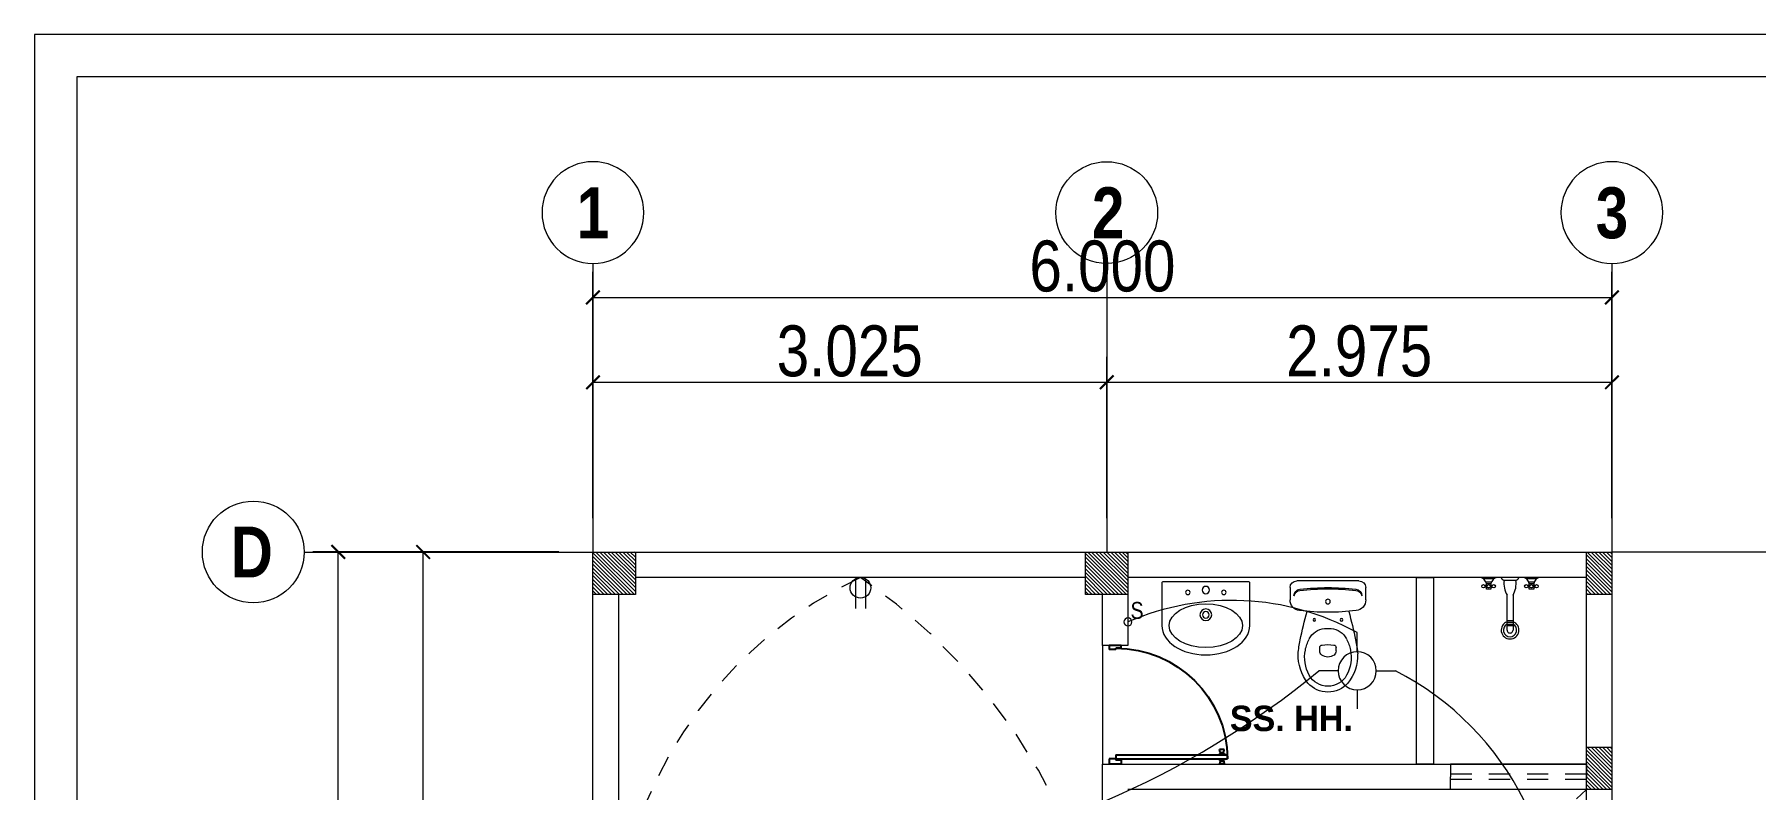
# Model space of a CAD drawing. Header units: millimetres. Extents: x 56 to 215, y 47 to 103.
# Drawn here: x 174.04 to 184.17, y 69.65 to 74.1 of the extents above; entities that cross this region are included whole.
import ezdxf
from ezdxf.enums import TextEntityAlignment as Align

# ---------------------------------------------------------------- set-up
doc = ezdxf.new("R2010")
doc.units = ezdxf.units.MM
doc.linetypes.add('DASHED2', pattern=[0.375, 0.25, -0.125])
doc.linetypes.add('HIDDEN2', pattern=[0.1875, 0.125, -0.0625])
for name, color, linetype, lineweight in [('A_Bloques', 56, 'Continuous', 15), ('A_Ventana', 140, 'Continuous', 9), ('E_Columna', 3, 'Continuous', 25), ('G_Ejes', 253, 'Continuous', 20), ('G_Proyección', 8, 'DASHED2', 15), ('G_Texto', 122, 'Continuous', 20), ('IE_Accesorios', 71, 'Continuous', 20), ('IE_Alumbrado', 31, 'Continuous', 60), ('IE_Interruptor', 230, 'Continuous', 40), ('IE_Tomacorriente', 104, 'DASHED2', 40)]:
    doc.layers.add(name, color=color, linetype=linetype, lineweight=lineweight)
for name, color, linetype in [('A_Puerta', 32, 'Continuous'), ('G_Acotación', 171, 'Continuous'), ('IS_Muro', 232, 'Continuous')]:
    doc.layers.add(name, color=color, linetype=linetype)
doc.styles.add('Acotacion', font='ARIALN.TTF')
doc.styles.add('Eje', font='ARIALNB.TTF', dxfattribs={"height": 0.3})
doc.styles.add('Rotulo', font='ARIALN.TTF', dxfattribs={"height": 0.1})
doc.styles.add('STYLE1', font='cityb___.ttf', dxfattribs={"width": 1.05})
doc.dimstyles.new('Lenin_50', dxfattribs={"dimtxt": 0.3, "dimasz": 0.08, "dimexe": 0.15, "dimexo": 0.2, "dimgap": 0.03, "dimtad": 2, "dimtih": 1, "dimtoh": 1, "dimlfac": -1, "dimzin": 4, "dimdsep": 46, "dimtxsty": 'Acotacion', "dimblk": 'ARCHTICK', "dimcen": 0.08, "dimclrd": 256, "dimclre": 256, "dimclrt": 4, "dimazin": 1, "dimtm": 1e-09, "dimtfac": 1, "dimtmove": 2, "dimatfit": 2, "dimfxl": 1, "dimtolj": 1, "dimlwd": 13, "dimlwe": 18, "dimarcsym": 0})
pattern_1 = [(135, (292.474023, -21.310414), (0.0112253202, 0.0112253202), [])]

# ---------------------------------------------------------------- blocks, each defined once
blk = doc.blocks.new('L01601A', base_point=(1717.2, 970.2))
blk.add_circle((1717.2, 970.2), 25)
blk = doc.blocks.new('L01601B', base_point=(1777.3, 924.9))
blk.add_arc((1777.3, 924.9), 30, 180, 0)
blk = doc.blocks.new('Lavatorio 01')
blk.add_lwpolyline([(-0.284, 0.259), (-0.034, 0.259, -0.414214), (-0.025, 0.25), (-0.025, -0.25, -0.414214), (-0.034, -0.259), (-0.284, -0.259)], format="xyb")
for centre, radius in [((-0.088, 0.106), 0.0129), ((-0.22, 0), 0.0345), ((-0.22, 0), 0.0198), ((-0.074, 0), 0.0216), ((-0.088, -0.106), 0.0129)]:
    blk.add_circle(centre, radius)
at = {"extrusion": (0, 0, -1), "xscale": 0.008620689655174374, "zscale": -0.008620689655172419, "rotation": 90}
for name, yscale in [('L01601B', 0.005747126436773442), ('L01601A', 0.005172413793104624)]:
    blk.add_blockref(name, (0.284, 0), dxfattribs=dict(at, yscale=yscale))
blk = doc.blocks.new('INOD4')
at = {"linetype": 'ByBlock'}
for p, q in [((-0.222, -0.06), (-0.222, -0.132)), ((-0.183, -0.02), (0.183, -0.02)), ((0.222, -0.06), (0.222, -0.132)), ((-0.048, -0.433), (-0.048, -0.413)), ((0.048, -0.433), (0.048, -0.413))]:
    blk.add_line(p, q, dxfattribs=at)
for centre, radius in [((0, -0.142), 0.0135), ((0, -0.142), 0.0135), ((-0.08, -0.25), 0.0075), ((0.08, -0.25), 0.0075)]:
    blk.add_circle(centre, radius, dxfattribs=at)
for centre, radius, start, end in [((-0.183, -0.06), 0.04, 90, 180), ((-0.16, -0.109), 0.04, 96.2719, 180), ((-0.16, -0.116), 0.04, 96.2141, 169.7572), ((0, -1.56), 1.493, 83.6755, 96.3306), ((0, -1.56), 1.5, 83.7281, 96.2719), ((0.16, -0.109), 0.04, 0, 83.7281), ((0.16, -0.116), 0.04, 10.2428, 83.7859), ((0.183, -0.06), 0.04, 0, 90), ((-0.159, -0.132), 0.064, 180, 263.2069), ((0, 1.199), 1.404, 263.2069, 276.7931), ((2.286, -0.87), 2.5, 164.456, 168.4256), ((-2.286, -0.87), 2.5, 11.5744, 15.544), ((0.159, -0.132), 0.064, 276.7931, 0), ((-0.007, -0.416), 0.116, 96.2419, 152.5973), ((0, -0.48), 0.18, 83.7581, 96.2419), ((0.007, -0.416), 0.116, 27.4027, 83.7581), ((0.423, -0.496), 0.6, 167.7093, 175.6206), ((0.112, -0.478), 0.25, 152.5973, 168.3805), ((-0.033, -0.413), 0.015, 96.6492, 180), ((0, -0.696), 0.3, 83.3508, 96.6492), ((0.033, -0.413), 0.015, 0, 83.3508), ((-0.112, -0.478), 0.25, 11.6195, 27.4027), ((-0.423, -0.496), 0.6, 4.3794, 12.2907), ((0.085, -0.46), 0.26, 177.6972, 218.7131), ((0.079, -0.471), 0.216, 168.3805, 209.1161), ((-0.018, -0.433), 0.03, 180, 233.1301), ((0, -0.409), 0.06, 233.1301, 306.8699), ((0.018, -0.433), 0.03, 306.8699, 0), ((-0.079, -0.471), 0.216, 330.8839, 11.6195), ((-0.085, -0.46), 0.26, 321.2869, 2.3028), ((0, -0.515), 0.126, 209.1161, 330.8839), ((0, -0.515), 0.16, 222.4362, 317.5638)]:
    blk.add_arc(centre, radius, start, end, dxfattribs=at)
blk = doc.blocks.new('Puerta 02')
for p, q in [((0.024, 0.913), (0, 0.918)), ((0, 0.918), (0, 0.878)), ((0.024, 0.883), (0, 0.878)), ((0.024, 0.907), (0.024, 0.913)), ((0.028, 0.907), (0.024, 0.907)), ((0.024, 0.889), (0.024, 0.907)), ((0.028, 0.889), (0.024, 0.889)), ((0.024, 0.889), (0.024, 0.883)), ((0.032, 0.909), (0.028, 0.909)), ((0.028, 0.907), (0.028, 0.909)), ((0.028, 0.889), (0.028, 0.907)), ((0.028, 0.889), (0.028, 0.887)), ((0.032, 0.887), (0.028, 0.887)), ((0.032, 0.909), (0.032, 0.912)), ((0.036, 0.912), (0.032, 0.912)), ((0.032, 0.887), (0.032, 0.909)), ((0.032, 0.887), (0.032, 0.884)), ((0.036, 0.884), (0.032, 0.884)), ((0.042, 0.924), (0.036, 0.912)), ((0.036, 0.884), (0.036, 0.912)), ((0.042, 0.872), (0.036, 0.884)), ((0.042, 0.872), (0.042, 0.924)), ((0.044, 0.924), (0.042, 0.924)), ((0.044, 0.872), (0.042, 0.872)), ((0.044, 0.946), (0.078, 0.946)), ((0.044, 0.005), (0.044, 0.946)), ((0.078, 0.005), (0.078, 0.946)), ((0.078, 0.924), (0.08, 0.924)), ((0.078, 0.872), (0.08, 0.872)), ((0.079, 0.898), (0.079, 0.898)), ((0.079, 0.898), (0.079, 0.898)), ((0.08, 0.872), (0.08, 0.924)), ((0.08, 0.924), (0.086, 0.912)), ((0.08, 0.872), (0.086, 0.884)), ((0.086, 0.884), (0.086, 0.912)), ((0.086, 0.912), (0.09, 0.912)), ((0.086, 0.884), (0.09, 0.884)), ((0.09, 0.909), (0.09, 0.912)), ((0.09, 0.909), (0.094, 0.909)), ((0.09, 0.887), (0.09, 0.909)), ((0.09, 0.887), (0.094, 0.887)), ((0.09, 0.887), (0.09, 0.884)), ((0.094, 0.907), (0.094, 0.909)), ((0.094, 0.889), (0.094, 0.907)), ((0.094, 0.907), (0.098, 0.907)), ((0.094, 0.889), (0.094, 0.887)), ((0.094, 0.889), (0.098, 0.889)), ((0.098, 0.913), (0.122, 0.918)), ((0.098, 0.907), (0.098, 0.913)), ((0.098, 0.889), (0.098, 0.907)), ((0.098, 0.889), (0.098, 0.883)), ((0.098, 0.883), (0.122, 0.878)), ((0.122, 0.918), (0.122, 0.878)), ((0, 0.05), (0, -0.05)), ((0.034, 0.05), (0, 0.05)), ((0.034, 0.05), (0.034, 0.005)), ((0.044, 0.005), (0.034, 0.005)), ((0.078, 0.005), (0.043, 0.005)), ((0.044, 0.005), (0.044, -0.05)), ((0.965, 0.005), (0.975, 0.005)), ((0.965, 0.005), (0.965, -0.05)), ((0.975, 0.05), (0.975, 0.005)), ((0.975, 0.05), (1, 0.05)), ((1, 0.05), (1, -0.05)), ((0.044, -0.05), (0, -0.05)), ((1, -0.05), (0.965, -0.05))]:
    blk.add_line(p, q)
blk.add_arc((0.034, 0.005), 0.941, 0, 89.3913)
blk = doc.blocks.new('Llaves_ducha')
for p, q in [((0, 0.145), (0, 0.0652)), ((0.0072, 0.1308), (0.0072, 0.0795)), ((0.0217, 0.0912), (0.0217, 0.1188)), ((0.0399, 0.116), (0.0399, 0.1232)), ((0.0399, 0.0943), (0.0399, 0.087)), ((0.0471, 0.116), (0.0471, 0.1232)), ((0.0471, 0.0943), (0.0471, 0.087)), ((0, 0.0435), (0, -0.0435)), ((0, 0.0399), (0, -0.0399)), ((0.0145, 0.029), (0.0145, -0.029)), ((0.087, 0.0145), (0.2586, 0.0145)), ((0, -0.0652), (0, -0.145)), ((0.0072, -0.0795), (0.0072, -0.1308)), ((0.2586, -0.0145), (0.087, -0.0145)), ((0.0217, -0.1191), (0.0217, -0.0914)), ((0.0399, -0.0943), (0.0399, -0.087)), ((0.0399, -0.116), (0.0399, -0.1232)), ((0.0471, -0.0943), (0.0471, -0.087)), ((0.0471, -0.116), (0.0471, -0.1232))]:
    blk.add_line(p, q)
for points in [[(0.029, 0.116), (0.058, 0.116), (0.058, 0.0943), (0.029, 0.0943)], [(0.029, -0.0943), (0.058, -0.0943), (0.058, -0.116), (0.029, -0.116)]]:
    blk.add_lwpolyline(points, close=True)
for points in [[(0.2128, 0.0145), (0.2128, -0.0145)], [(0.2216, 0.0145), (0.2216, -0.0145)], [(0.2305, 0.0145), (0.2305, -0.0145)], [(0.2379, 0.0145), (0.2379, -0.0145)]]:
    blk.add_lwpolyline(points)
for centre in [(0.0435, 0.1305), (0.0435, 0.1051), (0.0435, 0.0798), (0.0435, -0.0798), (0.0435, -0.1051), (0.0435, -0.1305)]:
    blk.add_circle(centre, 0.00811)
for centre, radius, start, end in [((0.0399, 0.1559), 0.0413, 195.2551, 254.7449), ((0.0399, 0.0544), 0.0413, 105.2551, 164.7449), ((-0.0059, 0.0231), 0.0212, 16.1502, 73.8498), ((0.029, -0.087), 0.1169, 60.2551, 97.125), ((0.2586, 0), 0.0435, 199.47058, 160.52942), ((0.2586, 0), 0.0324, 206.56435, 153.43565), ((0.2586, 0), 0.0145, 270, 90), ((-0.0059, -0.0231), 0.0212, 286.1502, 343.84979), ((0.0399, -0.0544), 0.0413, 195.2551, 254.7449), ((0.029, 0.087), 0.1169, 262.875, 299.74488), ((0.0399, -0.1559), 0.0413, 105.2551, 164.7449)]:
    blk.add_arc(centre, radius, start, end)
blk = doc.blocks.new('Eri')
blk.add_line((-1.7, 0), (0, 0))
blk.add_circle((-2, 0), 0.3)
at = {"color": 1, "style": 'Eje', "flags": 4}
blk.add_attdef('H', text='', height=0.3, dxfattribs=at).set_placement((-2, 0), align=Align.MIDDLE_CENTER)
blk = doc.blocks.new('_ArchTick')
at = {"color": 0, "linetype": 'ByBlock', "const_width": 0.15}
blk.add_lwpolyline([(-0.5, -0.5), (0.5, 0.5)], dxfattribs=at)
blk = doc.blocks.new('*D766')
at = {"layer": 'Defpoints', "color": 0, "transparency": 16777216}
for p in [(183.328, 72.553), (177.328, 71.053), (183.328, 71.053)]:
    blk.add_point(p, dxfattribs=at)
at = {"layer": 'G_Acotación', "lineweight": 18, "transparency": 16777216}
for p, q in [((177.328, 71.253), (177.328, 72.703)), ((183.328, 71.253), (183.328, 72.703))]:
    blk.add_line(p, q, dxfattribs=at)
at = {"layer": 'G_Acotación', "lineweight": 13, "transparency": 16777216}
blk.add_line((177.328, 72.553), (183.328, 72.553), dxfattribs=at)
at = {"layer": 'G_Acotación', "lineweight": 13, "transparency": 16777216, "xscale": 0.08, "yscale": 0.08, "zscale": 0.08, "rotation": 180}
blk.add_blockref('_ArchTick', (177.328, 72.553), dxfattribs=at)
at = {"layer": 'G_Acotación', "lineweight": 13, "transparency": 16777216, "xscale": 0.08, "yscale": 0.08, "zscale": 0.08}
blk.add_blockref('_ArchTick', (183.328, 72.553), dxfattribs=at)
at = {"layer": 'G_Acotación', "color": 4, "lineweight": 5, "transparency": 16777216, "insert": (180.328, 72.736), "char_height": 0.3, "attachment_point": 5, "style": 'Acotacion'}
blk.add_mtext('\\A1;6.000', dxfattribs=at)
blk = doc.blocks.new('*D767')
at = {"layer": 'Defpoints', "color": 0, "transparency": 16777216}
for p in [(183.328, 72.053), (180.353, 71.053), (183.328, 71.053)]:
    blk.add_point(p, dxfattribs=at)
at = {"layer": 'G_Acotación', "lineweight": 18, "transparency": 16777216}
for p, q in [((180.353, 71.253), (180.353, 72.203)), ((183.328, 71.253), (183.328, 72.203))]:
    blk.add_line(p, q, dxfattribs=at)
at = {"layer": 'G_Acotación', "lineweight": 13, "transparency": 16777216}
blk.add_line((180.353, 72.053), (183.328, 72.053), dxfattribs=at)
at = {"layer": 'G_Acotación', "lineweight": 13, "transparency": 16777216, "xscale": 0.08, "yscale": 0.08, "zscale": 0.08, "rotation": 180}
blk.add_blockref('_ArchTick', (180.353, 72.053), dxfattribs=at)
at = {"layer": 'G_Acotación', "lineweight": 13, "transparency": 16777216, "xscale": 0.08, "yscale": 0.08, "zscale": 0.08}
blk.add_blockref('_ArchTick', (183.328, 72.053), dxfattribs=at)
at = {"layer": 'G_Acotación', "color": 4, "lineweight": 5, "transparency": 16777216, "insert": (181.84, 72.236), "char_height": 0.3, "attachment_point": 5, "style": 'Acotacion'}
blk.add_mtext('\\A1;2.975', dxfattribs=at)
blk = doc.blocks.new('*D768')
at = {"layer": 'Defpoints', "color": 0, "transparency": 16777216}
for p in [(180.353, 72.053), (177.328, 71.053), (180.353, 71.053)]:
    blk.add_point(p, dxfattribs=at)
at = {"layer": 'G_Acotación', "lineweight": 18, "transparency": 16777216}
for p, q in [((177.328, 71.253), (177.328, 72.203)), ((180.353, 71.253), (180.353, 72.203))]:
    blk.add_line(p, q, dxfattribs=at)
at = {"layer": 'G_Acotación', "lineweight": 13, "transparency": 16777216}
blk.add_line((177.328, 72.053), (180.353, 72.053), dxfattribs=at)
at = {"layer": 'G_Acotación', "lineweight": 13, "transparency": 16777216, "xscale": 0.08, "yscale": 0.08, "zscale": 0.08, "rotation": 180}
blk.add_blockref('_ArchTick', (177.328, 72.053), dxfattribs=at)
at = {"layer": 'G_Acotación', "lineweight": 13, "transparency": 16777216, "xscale": 0.08, "yscale": 0.08, "zscale": 0.08}
blk.add_blockref('_ArchTick', (180.353, 72.053), dxfattribs=at)
at = {"layer": 'G_Acotación', "color": 4, "lineweight": 5, "transparency": 16777216, "insert": (178.84, 72.236), "char_height": 0.3, "attachment_point": 5, "style": 'Acotacion'}
blk.add_mtext('\\A1;3.025', dxfattribs=at)
blk = doc.blocks.new('*D772')
at = {"layer": 'Defpoints', "color": 0, "transparency": 16777216}
for p in [(175.828, 71.053), (177.328, 71.053), (177.328, 58.553)]:
    blk.add_point(p, dxfattribs=at)
at = {"layer": 'G_Acotación', "lineweight": 18, "transparency": 16777216}
for p, q in [((177.128, 71.053), (175.678, 71.053)), ((177.128, 58.553), (175.678, 58.553))]:
    blk.add_line(p, q, dxfattribs=at)
at = {"layer": 'G_Acotación', "lineweight": 13, "transparency": 16777216}
blk.add_line((175.828, 58.553), (175.828, 71.053), dxfattribs=at)
at = {"layer": 'G_Acotación', "lineweight": 13, "transparency": 16777216, "xscale": 0.08, "yscale": 0.08, "zscale": 0.08}
for p, rotation in [((175.828, 71.053), 90), ((175.828, 58.553), 270)]:
    blk.add_blockref('_ArchTick', p, dxfattribs=dict(at, rotation=rotation))
at = {"layer": 'G_Acotación', "color": 4, "lineweight": 5, "transparency": 16777216, "insert": (175.299, 64.803), "char_height": 0.3, "attachment_point": 5, "style": 'Acotacion'}
blk.add_mtext('\\A1;12.500', dxfattribs=at)
blk = doc.blocks.new('*D775')
at = {"layer": 'Defpoints', "color": 0, "transparency": 16777216}
for p in [(176.328, 71.053), (177.328, 71.053), (177.328, 67.028)]:
    blk.add_point(p, dxfattribs=at)
at = {"layer": 'G_Acotación', "lineweight": 18, "transparency": 16777216}
for p, q in [((177.128, 71.053), (176.178, 71.053)), ((177.128, 67.028), (176.178, 67.028))]:
    blk.add_line(p, q, dxfattribs=at)
at = {"layer": 'G_Acotación', "lineweight": 13, "transparency": 16777216}
blk.add_line((176.328, 67.028), (176.328, 71.053), dxfattribs=at)
at = {"layer": 'G_Acotación', "lineweight": 13, "transparency": 16777216, "xscale": 0.08, "yscale": 0.08, "zscale": 0.08}
for p, rotation in [((176.328, 71.053), 90), ((176.328, 67.028), 270)]:
    blk.add_blockref('_ArchTick', p, dxfattribs=dict(at, rotation=rotation))
at = {"layer": 'G_Acotación', "color": 4, "lineweight": 5, "transparency": 16777216, "insert": (175.877, 69.04), "char_height": 0.3, "attachment_point": 5, "style": 'Acotacion'}
blk.add_mtext('\\A1;4.025', dxfattribs=at)
blk = doc.blocks.new('*D777')
at = {"layer": 'Defpoints', "color": 0, "transparency": 16777216}
for p in [(183.328, 71.053), (184.828, 71.053), (183.328, 58.553)]:
    blk.add_point(p, dxfattribs=at)
at = {"layer": 'G_Acotación', "lineweight": 18, "transparency": 16777216}
for p, q in [((183.528, 71.053), (184.978, 71.053)), ((183.528, 58.553), (184.978, 58.553))]:
    blk.add_line(p, q, dxfattribs=at)
at = {"layer": 'G_Acotación', "lineweight": 13, "transparency": 16777216}
blk.add_line((184.828, 58.553), (184.828, 71.053), dxfattribs=at)
at = {"layer": 'G_Acotación', "lineweight": 13, "transparency": 16777216, "xscale": 0.08, "yscale": 0.08, "zscale": 0.08}
for p, rotation in [((184.828, 71.053), 90), ((184.828, 58.553), 270)]:
    blk.add_blockref('_ArchTick', p, dxfattribs=dict(at, rotation=rotation))
at = {"layer": 'G_Acotación', "color": 4, "lineweight": 5, "transparency": 16777216, "insert": (185.357, 64.803), "char_height": 0.3, "attachment_point": 5, "style": 'Acotacion'}
blk.add_mtext('\\A1;12.500', dxfattribs=at)
blk = doc.blocks.new('*D780')
at = {"layer": 'Defpoints', "color": 0, "transparency": 16777216}
for p in [(183.328, 71.053), (184.328, 71.053), (183.328, 67.028)]:
    blk.add_point(p, dxfattribs=at)
at = {"layer": 'G_Acotación', "lineweight": 18, "transparency": 16777216}
for p, q in [((183.528, 71.053), (184.478, 71.053)), ((183.528, 67.028), (184.478, 67.028))]:
    blk.add_line(p, q, dxfattribs=at)
at = {"layer": 'G_Acotación', "lineweight": 13, "transparency": 16777216}
blk.add_line((184.328, 67.028), (184.328, 71.053), dxfattribs=at)
at = {"layer": 'G_Acotación', "lineweight": 13, "transparency": 16777216, "xscale": 0.08, "yscale": 0.08, "zscale": 0.08}
for p, rotation in [((184.328, 71.053), 90), ((184.328, 67.028), 270)]:
    blk.add_blockref('_ArchTick', p, dxfattribs=dict(at, rotation=rotation))
at = {"layer": 'G_Acotación', "color": 4, "lineweight": 5, "transparency": 16777216, "insert": (184.779, 69.04), "char_height": 0.3, "attachment_point": 5, "style": 'Acotacion'}
blk.add_mtext('\\A1;4.025', dxfattribs=at)
blk = doc.blocks.new('PUNTO LUZ')
for p, q in [((0, 0.1125), (0, 0.225)), ((-0.1125, 0), (-0.225, 0)), ((0.1125, 0), (0.225, 0)), ((0, -0.1125), (0, -0.225))]:
    blk.add_line(p, q)
blk.add_circle((0, 0), 0.1125)
blk = doc.blocks.new('Interuptor simple doble triple')
blk.add_circle((0, 0.044), 0.0237)
at = {"style": 'Rotulo', "oblique": 20, "flags": 4}
blk.add_attdef('S A,B,C', (0.078, 0.044), '', height=0.1, dxfattribs=at)
blk = doc.blocks.new('TOMACORRIENTE 0.40')
at = {"color": 5}
for p, q in [((0.008, 0.03), (0.182, 0.03)), ((0.008, -0.03), (0.182, -0.03))]:
    blk.add_line(p, q, dxfattribs=at)
blk.add_circle((0.061, 0), 0.0608, dxfattribs=at)

msp = doc.modelspace()

# ---------------------------------------------------------------- hatches: boundary and pattern name
at = {"layer": 'E_Columna', "lineweight": 5}
h = msp.add_hatch(dxfattribs=at)
h.set_pattern_fill('LINE', color=256, scale=0.005, angle=45, style=0)
h.set_pattern_definition(pattern_1)
h.paths.add_polyline_path([(177.578, 70.8029), (177.328, 70.8029), (177.328, 71.0529), (177.578, 71.0529)])
h = msp.add_hatch(dxfattribs=at)
h.set_pattern_fill('LINE', color=256, scale=0.005, angle=45, style=0)
h.set_pattern_definition(pattern_1)
h.paths.add_polyline_path([(180.478, 70.8029), (180.228, 70.8029), (180.228, 71.0529), (180.478, 71.0529)])
h = msp.add_hatch(dxfattribs=at)
h.set_pattern_fill('LINE', color=256, scale=0.005, angle=45, style=0)
h.set_pattern_definition(pattern_1)
h.paths.add_polyline_path([(183.328, 70.8029), (183.178, 70.8029), (183.178, 71.0529), (183.328, 71.0529)])
h = msp.add_hatch(dxfattribs=at)
h.set_pattern_fill('LINE', color=256, scale=0.005, angle=45, style=0)
h.set_pattern_definition([(135, (292.474023, -22.460414), (0.0112253202, 0.0112253202), [])])
h.paths.add_polyline_path([(183.328, 69.6529), (183.178, 69.6529), (183.178, 69.9029), (183.328, 69.9029)])

# ---------------------------------------------------------------- linework, layer by layer
at = {"lineweight": 5}
for points in [[(215.0892, 46.547), (215.0892, 74.1029), (174.0392, 74.1029), (174.0392, 46.547)], [(214.8392, 46.797), (214.8392, 73.8529), (174.2892, 73.8529), (174.2892, 46.797)]]:
    msp.add_lwpolyline(points, close=True, dxfattribs=at)
at = {"layer": 'A_Bloques', "lineweight": 5}
msp.add_lwpolyline([(182.178, 70.9029), (182.278, 70.9029), (182.278, 69.8029), (182.178, 69.8029)], close=True, dxfattribs=at)
at = {"layer": 'A_Puerta', "lineweight": 5}
msp.add_line((180.328, 70.5029), (180.328, 69.8029), dxfattribs=at)
at = {"layer": 'A_Ventana', "color": 2, "lineweight": 5}
for p, q in [((183.178, 69.8029), (182.378, 69.8029)), ((182.378, 69.8029), (182.378, 69.7279)), ((182.378, 69.6529), (182.378, 69.7279)), ((183.178, 69.8029), (183.178, 69.7279)), ((183.178, 69.6529), (183.178, 69.7279)), ((183.178, 69.6529), (182.378, 69.6529))]:
    msp.add_line(p, q, dxfattribs=at)
at = {"layer": 'A_Ventana', "color": 253, "linetype": 'HIDDEN2', "lineweight": 5}
for p, q in [((183.178, 69.7429), (182.378, 69.7429)), ((183.178, 69.7129), (182.378, 69.7129))]:
    msp.add_line(p, q, dxfattribs=at)
at = {"layer": 'E_Columna', "lineweight": 5}
for points in [[(177.578, 70.8029), (177.328, 70.8029), (177.328, 71.0529), (177.578, 71.0529)], [(180.478, 70.8029), (180.228, 70.8029), (180.228, 71.0529), (180.478, 71.0529)], [(183.328, 70.8029), (183.178, 70.8029), (183.178, 71.0529), (183.328, 71.0529)], [(183.328, 69.6529), (183.178, 69.6529), (183.178, 69.9029), (183.328, 69.9029)]]:
    msp.add_lwpolyline(points, close=True, dxfattribs=at)
at = {"layer": 'G_Proyección', "lineweight": 5, "ltscale": 0.25}
msp.add_line((180.478, 67.1529), (183.178, 69.6529), dxfattribs=at)
at = {"layer": 'G_Proyección', "lineweight": 5, "ltscale": 0.5}
msp.add_lwpolyline([(183.328, 71.0529), (183.328, 71.0529), (183.328, 58.2529, -0.4142136), (182.828, 57.7529), (177.828, 57.7529, -0.4142136), (177.328, 58.2529), (177.328, 71.0529), (177.328, 71.0529), (183.328, 71.0529), (183.328, 71.0529)], format="xyb", close=True, dxfattribs=at)
at = {"layer": 'IE_Alumbrado', "lineweight": 5}
for centre, radius, start, end in [((178.2982, 74.3673), 5.1997, 276.67894, 309.46188), ((181.2595, 68.8056), 1.7389, 350.69326, 62.84971)]:
    msp.add_arc(centre, radius, start, end, dxfattribs=at)
at = {"layer": 'IE_Interruptor', "lineweight": 5}
msp.add_arc((181.0891, 69.2353), 1.5324, 61.17389, 113.5043, dxfattribs=at)
at = {"layer": 'IE_Tomacorriente', "lineweight": 5, "ltscale": 0.5}
for centre, radius, start, end in [((179.9821, 68.6141), 2.5304, 115.24258, 171.73528), ((176.9392, 68.0383), 3.473, 347.35206, 55.56786)]:
    msp.add_arc(centre, radius, start, end, dxfattribs=at)
at = {"layer": 'IS_Muro', "lineweight": 5}
for points in [[(177.328, 58.5529), (177.328, 71.0529), (183.328, 71.0529), (183.328, 58.5529)], [(180.328, 69.4029), (180.328, 69.8029), (183.178, 69.8029), (183.178, 70.9029), (180.478, 70.9029), (180.478, 70.5029), (180.328, 70.5029), (180.328, 70.8029), (180.228, 70.8029), (180.228, 70.9029), (177.578, 70.9029), (177.578, 70.8029), (177.478, 70.8029), (177.478, 67.1529)], [(183.178, 67.1529), (183.178, 69.6529), (180.478, 69.6529)]]:
    msp.add_lwpolyline(points, dxfattribs=at)

# ---------------------------------------------------------------- block references
at = {"layer": 'A_Bloques', "lineweight": 5, "xscale": -1, "rotation": 270}
msp.add_blockref('Lavatorio 01', (180.9366, 70.9029), dxfattribs=at)
at = {"layer": 'A_Bloques', "lineweight": 5, "xscale": -1}
msp.add_blockref('INOD4', (181.6555, 70.9029), dxfattribs=at)
at = {"layer": 'A_Bloques', "lineweight": 5, "xscale": 1.200000000000045, "yscale": 1.200000000000045, "zscale": 1.200000000000045, "rotation": 270}
msp.add_blockref('Llaves_ducha', (182.728, 70.9029), dxfattribs=at)
at = {"layer": 'A_Puerta', "lineweight": 5, "xscale": -0.6999999999999993, "yscale": 0.6999999999999886, "zscale": 0.7, "rotation": 270}
msp.add_blockref('Puerta 02', (180.403, 69.8029), dxfattribs=at)
at = {"layer": 'G_Ejes', "lineweight": 5}
ref = msp.add_blockref('Eri', (177.328, 71.0529), dxfattribs=dict(at, xscale=-1, rotation=90))
ref.add_attrib('H', '1', dxfattribs={"layer": '0', "color": 1, "height": 0.3, "style": 'Eje', "flags": 4}).set_placement((177.328, 73.0518), align=Align.MIDDLE_CENTER)
ref = msp.add_blockref('Eri', (180.353, 71.0529), dxfattribs=dict(at, rotation=270))
ref.add_attrib('H', '2', dxfattribs={"layer": '0', "color": 1, "height": 0.3, "style": 'Eje', "flags": 4}).set_placement((180.3616, 73.0518), align=Align.MIDDLE_CENTER)
ref = msp.add_blockref('Eri', (183.328, 71.0529), dxfattribs=dict(at, xscale=-1, rotation=90))
ref.add_attrib('H', '3', dxfattribs={"layer": '0', "color": 1, "height": 0.3, "style": 'Eje', "flags": 4}).set_placement((183.328, 73.0518), align=Align.MIDDLE_CENTER)
ref = msp.add_blockref('Eri', (177.328, 71.0529), dxfattribs=at)
ref.add_attrib('H', 'D', dxfattribs={"layer": '0', "color": 1, "height": 0.3, "style": 'Eje', "flags": 4}).set_placement((175.3192, 71.0529), align=Align.MIDDLE_CENTER)
ref = msp.add_blockref('Eri', (183.328, 71.0529), dxfattribs=dict(at, xscale=-1))
ref.add_attrib('H', 'D', dxfattribs={"layer": '0', "color": 1, "height": 0.3, "style": 'Eje', "flags": 4}).set_placement((185.3294, 71.0529), align=Align.MIDDLE_CENTER)
at = {"layer": 'IE_Accesorios', "lineweight": 5, "rotation": 269.9999999999935}
msp.add_blockref('TOMACORRIENTE 0.40', (178.903, 70.9029), dxfattribs=at)
at = {"layer": 'IE_Accesorios', "lineweight": 5}
ref = msp.add_blockref('Interuptor simple doble triple', (180.478, 70.5969), dxfattribs=dict(at, xscale=-1))
ref.add_attrib('S A,B,C', 'S', (180.4935, 70.6586), dxfattribs={"layer": '0', "height": 0.1, "rotation": 360, "style": 'Rotulo', "flags": 4})
at = {"layer": 'IE_Accesorios', "lineweight": 5, "xscale": -1}
msp.add_blockref('PUNTO LUZ', (181.828, 70.3529), dxfattribs=at)

# ---------------------------------------------------------------- texts
at = {"layer": 'G_Texto', "lineweight": 5, "ltscale": 0.2, "style": 'STYLE1'}
msp.add_text('SS. HH.', height=0.15, rotation=360, dxfattribs=at).set_placement((181.4403, 70.0724), align=Align.MIDDLE)

# ---------------------------------------------------------------- dimensions: what is measured, and where the dimension line sits
at = {"layer": 'G_Acotación', "lineweight": 5}
for base, p1, p2, angle, picture, middle in [((183.328, 72.5529), (177.328, 71.0529), (183.328, 71.0529), 180, '*D766', (180.328, 72.736)), ((180.353, 72.0529), (177.328, 71.0529), (180.353, 71.0529), 180, '*D768', (178.8405, 72.236)), ((183.328, 72.0529), (180.353, 71.0529), (183.328, 71.0529), 180, '*D767', (181.8405, 72.236)), ((175.828, 71.0529), (177.328, 58.5529), (177.328, 71.0529), 90, '*D772', (175.2993, 64.8029)), ((176.328, 71.0529), (177.328, 67.0279), (177.328, 71.0529), 90, '*D775', (175.877, 69.0404)), ((184.828, 71.0529), (183.328, 58.5529), (183.328, 71.0529), 90, '*D777', (185.3567, 64.8029)), ((184.328, 71.0529), (183.328, 67.0279), (183.328, 71.0529), 90, '*D780', (184.7789, 69.0404))]:
    dim = msp.add_linear_dim(base=base, p1=p1, p2=p2, angle=angle, dimstyle='Lenin_50', override={"dimdec": 3, "dimfxl": 0.06}, dxfattribs=at)
    dim.commit()
    dim.dimension.update_dxf_attribs({"geometry": picture, "text_midpoint": middle})

doc.saveas('drawing.dxf')
